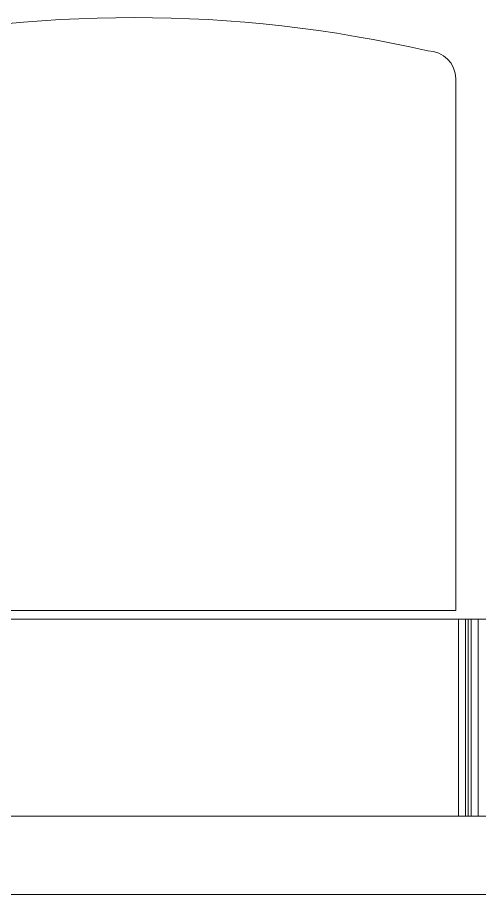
# Model space of a CAD drawing. Extents: x -234346 to 58427, y -132654 to -82394.
# Drawn here: x -67189 to -66727, y -96446 to -95567 of the extents above; entities that cross this region are included whole.
import ezdxf

# ---------------------------------------------------------------- set-up
doc = ezdxf.new("R2010")
doc.units = 0
doc.header["$LTSCALE"] = 8
for name, color, linetype, lineweight in [('72_EGR_EQP_TAG', 9, 'Continuous', 5), ('LOADING', 9, 'Continuous', 5), ('Walls', 9, 'Continuous', 5)]:
    doc.layers.add(name, color=color, linetype=linetype, lineweight=lineweight)
doc.layers.add('TME-NON MEDICAL FURNITURE', color=9, linetype='Continuous')

# ---------------------------------------------------------------- blocks, each defined once
blk = doc.blocks.new('GF21008-P')
at = {"layer": 'LOADING'}
for p, q in [((-0.77088, 0), (0.79062, 0)), ((0, -0.1974), (0, 0)), ((0.00691, -0.1974), (0.00691, 0)), ((0.00987, -0.1974), (0.00987, 0)), ((0.01283, -0.1974), (0.01283, 0)), ((0.01974, -0.1974), (0.01974, 0)), ((-0.7767, -0.1974), (0.79645, -0.1974)), ((0.02235, -0.20585), (0.02235, -0.73852)), ((0.02235, -0.20585), (0.63897, -0.20585))]:
    blk.add_line(p, q, dxfattribs=at)
for centre, radius, start, end in [((0.05042, -0.73852), 0.02807, 180, 270), ((0.3447, 0.51055), 1.31061, 257.02456, 282.97544)]:
    blk.add_arc(centre, radius, start, end, dxfattribs=at)
blk = doc.blocks.new('1stF')
at = {"layer": 'Walls', "color": 9}
blk.add_line((-68577.95, -96445.72, 0.1), (-64711.91, -96445.72, 0.1), dxfattribs=at)
at = {"layer": 'TME-NON MEDICAL FURNITURE', "color": 9, "xscale": 1000, "yscale": 1000, "zscale": 1000, "rotation": 179.9999999998383}
blk.add_blockref('GF21008-P', (-66727.89, -96367.23), dxfattribs=at)

msp = doc.modelspace()

# ---------------------------------------------------------------- block references
at = {"layer": '72_EGR_EQP_TAG'}
msp.add_blockref('1stF', (0, 0), dxfattribs=at)

doc.saveas('drawing.dxf')
